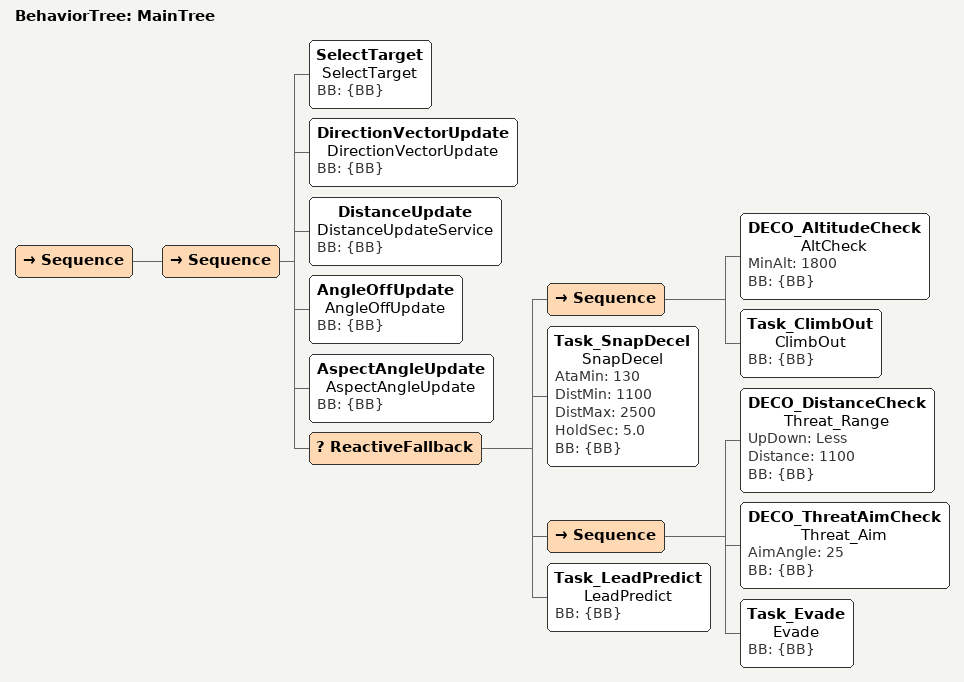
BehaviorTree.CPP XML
<root main_tree_to_execute = "MainTree">

  <BehaviorTree ID="MainTree">
    <Sequence>

      <!-- 인지 -->
      <Sequence>
        <SelectTarget name="SelectTarget" BB="{BB}"/>
        <DirectionVectorUpdate name="DirectionVectorUpdate" BB="{BB}"/>
        <DistanceUpdate name="DistanceUpdateService" BB="{BB}"/>
        <AngleOffUpdate name="AngleOffUpdate" BB="{BB}"/>
        <AspectAngleUpdate name="AspectAngleUpdate" BB="{BB}"/>

        <ReactiveFallback>

          <Sequence>
            <DECO_AltitudeCheck name="AltCheck" MinAlt="1800" BB="{BB}"/>
            <Task_ClimbOut name="ClimbOut" BB="{BB}"/>
          </Sequence>

          <Task_SnapDecel name="SnapDecel" AtaMin="130" DistMin="1100" DistMax="2500"
                          HoldSec="5.0" BB="{BB}"/>

          <!-- 1. 생존(v15 신설): AA>120 = 내가 적 앞쪽 -> 적이 나를 겨눌 수 있는 상태.
               사거리 근처(1500m)면 급선회 회피로 벗어난다.
               (권정환에게 일방 격추당한 원인 = 방어 전무. 생존이 최우선) -->
          <Sequence>
            <DECO_DistanceCheck name="Threat_Range" UpDown="Less" Distance="1100" BB="{BB}"/>
            <DECO_ThreatAimCheck name="Threat_Aim" AimAngle="25" BB="{BB}"/>
            <Task_Evade name="Evade" BB="{BB}"/>
          </Sequence>

          <!-- 2. 추격: v14 dV 속도매칭 + v17 궤도추종 + v18 고도제약 해제 -->
          <Task_LeadPredict name="LeadPredict" BB="{BB}"/>

        </ReactiveFallback>

      </Sequence>

    </Sequence>
  </BehaviorTree>

</root>
